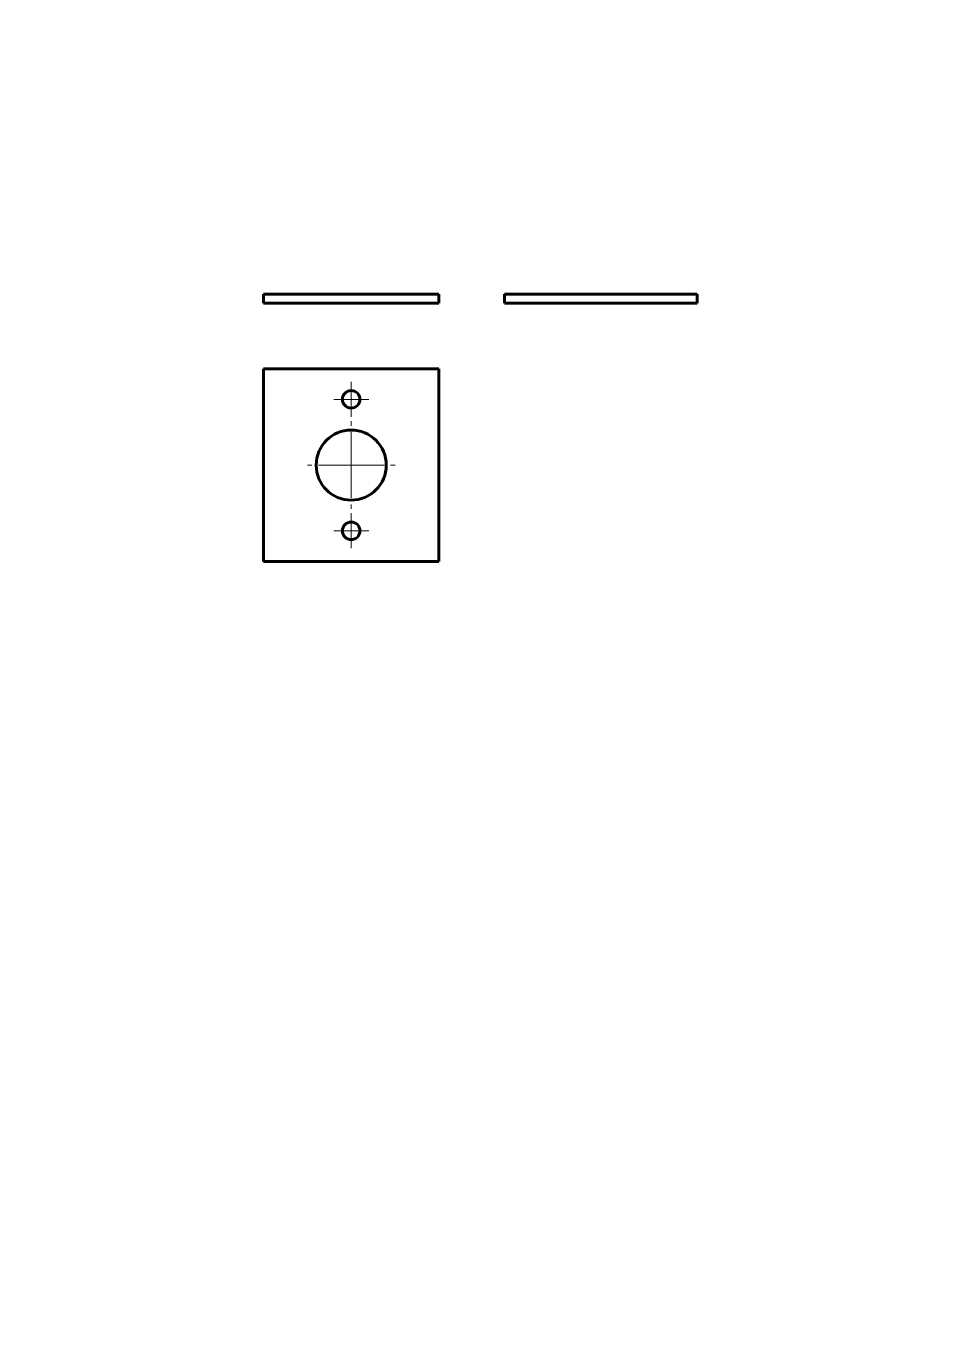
# Model space of a CAD drawing. Header units: millimetres. Extents: x 0 to 210, y 0 to 297.
import ezdxf

# ---------------------------------------------------------------- set-up
doc = ezdxf.new("R2010")
doc.units = ezdxf.units.MM
doc.linetypes.add('K5LT_AXLED', pattern=[12, 7.5, -1.5, 1.5, -1.5])
doc.linetypes.add('K5LT_BASIC', pattern=[0])
doc.layers.add('Системный слой', color=7, linetype='Continuous')

# ---------------------------------------------------------------- blocks, each defined once
blk = doc.blocks.new('U0')
at = {"layer": 'Системный слой', "color": 30, "linetype": 'K5LT_AXLED', "lineweight": 18, "true_color": 0xff8000}
for q in [(74.23, 185.76), (70.23, 181.76), (78.23, 181.76), (74.23, 177.76)]:
    blk.add_line((74.23, 181.76), q, dxfattribs=at)
blk = doc.blocks.new('U1')
at = {"layer": 'Системный слой', "color": 30, "linetype": 'K5LT_AXLED', "lineweight": 18, "true_color": 0xff8000}
for q in [(74.23, 206.76), (64.23, 196.76), (84.23, 196.76), (74.23, 186.76)]:
    blk.add_line((74.23, 196.76), q, dxfattribs=at)
blk = doc.blocks.new('U2')
at = {"layer": 'Системный слой', "color": 30, "linetype": 'K5LT_AXLED', "lineweight": 18, "true_color": 0xff8000}
for q in [(74.23, 215.76), (70.23, 211.76), (78.23, 211.76), (74.23, 207.76)]:
    blk.add_line((74.23, 211.76), q, dxfattribs=at)

msp = doc.modelspace()

# ---------------------------------------------------------------- linework, layer by layer
at = {"layer": 'Системный слой', "color": 150, "linetype": 'K5LT_BASIC', "lineweight": 60, "true_color": 0x0080ff}
for p, q in [((54.23, 233.76), (54.23, 235.76)), ((54.23, 235.76), (94.23, 235.76)), ((94.23, 233.76), (94.23, 235.76)), ((109.23, 233.76), (109.23, 235.76)), ((109.23, 235.76), (153.23, 235.76)), ((153.23, 233.76), (153.23, 235.76)), ((54.23, 233.76), (94.23, 233.76)), ((109.23, 233.76), (153.23, 233.76)), ((54.23, 218.76), (54.23, 174.76)), ((94.23, 218.76), (54.23, 218.76)), ((94.23, 174.76), (94.23, 218.76)), ((54.23, 174.76), (94.23, 174.76))]:
    msp.add_line(p, q, dxfattribs=at)
for centre, radius in [((74.23, 211.76), 2), ((74.23, 196.76), 8), ((74.23, 181.76), 2)]:
    msp.add_circle(centre, radius, dxfattribs=at)

# ---------------------------------------------------------------- block references
at = {"layer": 'Системный слой'}
for name in ['U2', 'U1', 'U0']:
    msp.add_blockref(name, (0, 0), dxfattribs=at)

doc.saveas('drawing.dxf')
